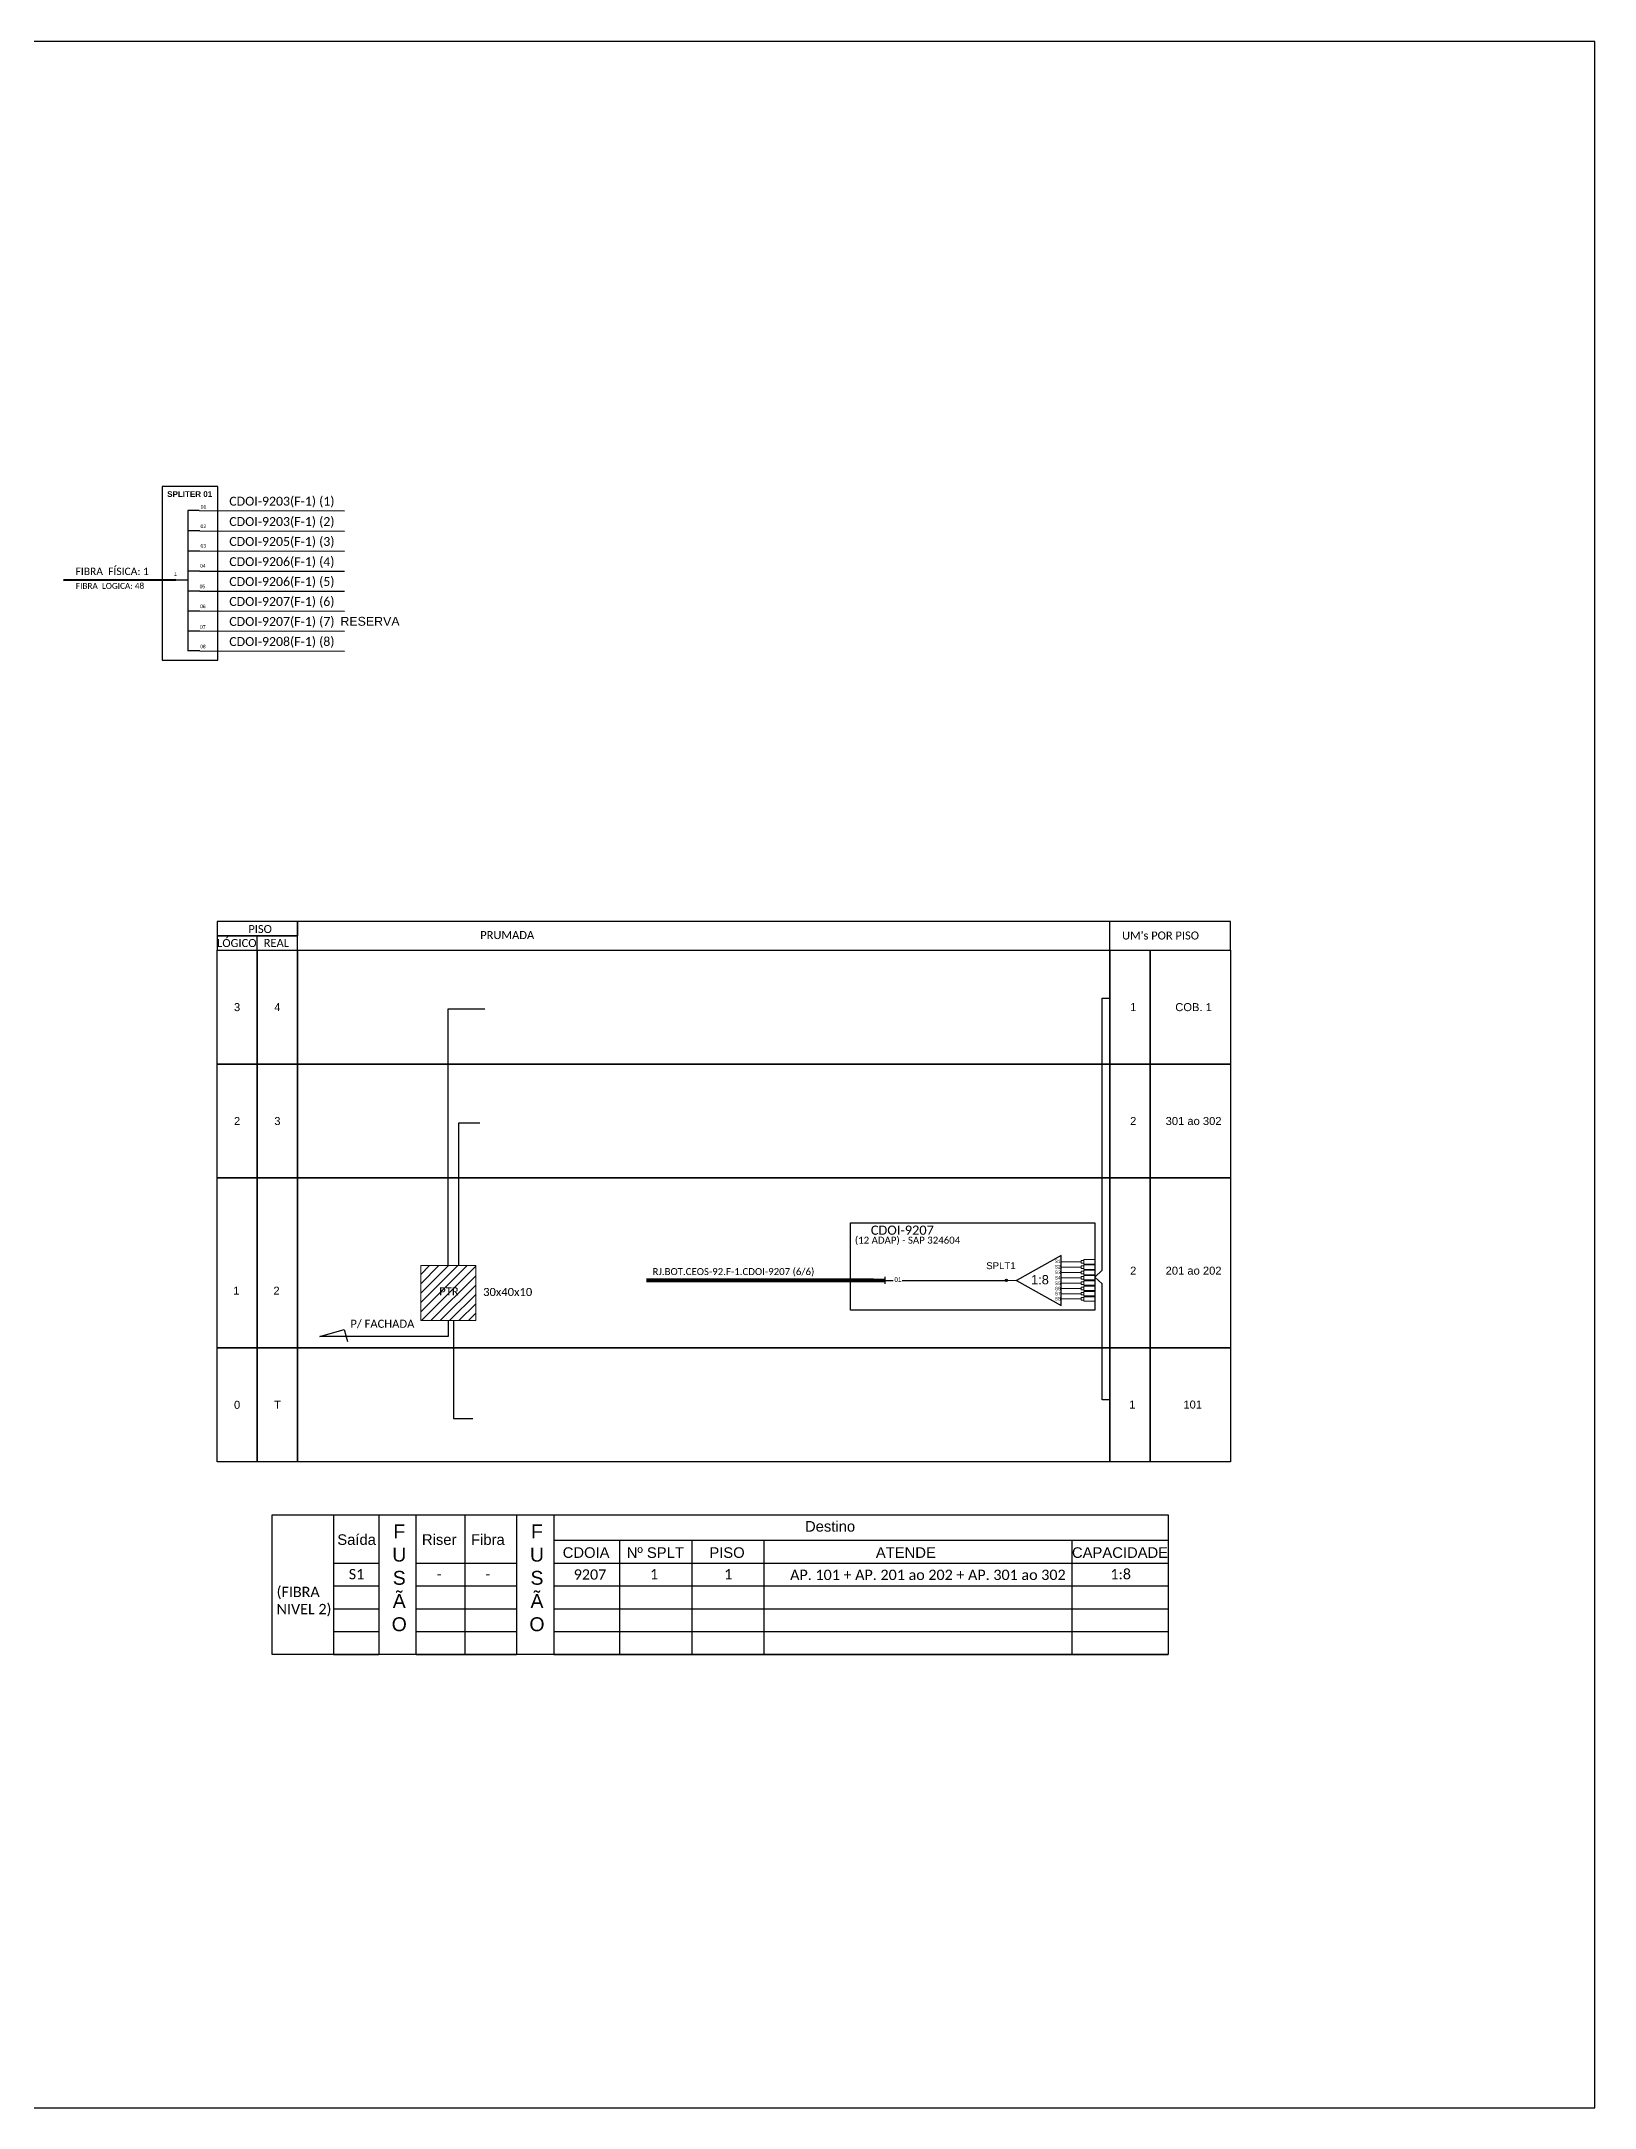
# Model space of a CAD drawing. Extents: x -89 to 749, y 705 to 1299.
# Drawn here: x 303 to 749, y 705 to 1299 of the extents above; entities that cross this region are included whole.
import ezdxf
from ezdxf.enums import TextEntityAlignment as Align

# ---------------------------------------------------------------- set-up
doc = ezdxf.new("R2010")
doc.units = 0
doc.styles.add('ARIAL', font='arial.ttf')
doc.styles.get("Standard").update_dxf_attribs({"font": 'arial.ttf'})
doc.styles.add('WMF-Calibri0', font='calibri.ttf')

msp = doc.modelspace()

# ---------------------------------------------------------------- hatches: boundary and pattern name
h = msp.add_hatch()
h.set_pattern_fill('ANSI31', color=1, scale=0.6)
h.set_pattern_definition([(45, (-58.5456, 3618.3599), (-1.3470384, 1.3470384), [])])
h.paths.add_polyline_path([(427.44, 947.1), (411.63, 947.1), (411.63, 931.3), (427.44, 931.3)])
h.paths.add_polyline_path([(416.37, 937.93), (423.17, 937.93), (423.17, 941.4), (416.37, 941.4)], flags=24)
h = msp.add_hatch(color=3)
h.dxf.hatch_style = 1
edge = h.paths.add_edge_path()
edge.add_arc((580.06, 942.83), 0.339, 0, 360)

# ---------------------------------------------------------------- linework, layer by layer
at = {"color": 7, "linetype": 'Continuous'}
for p, q in [((344.63, 1164.11), (344.63, 1123.73)), ((347.9, 1164.11), (344.63, 1164.11)), ((347.9, 1164.11), (389.68, 1164.09)), ((348.06, 1158.26), (344.79, 1158.26)), ((348.06, 1152.51), (344.79, 1152.51)), ((348.06, 1158.26), (389.68, 1158.25)), ((348.06, 1152.52), (389.68, 1152.51)), ((348.06, 1146.72), (344.79, 1146.72)), ((348.06, 1146.74), (389.68, 1146.72)), ((341.24, 1144.18), (344.61, 1144.18)), ((348.06, 1140.99), (344.79, 1140.99)), ((348.06, 1141.01), (389.68, 1140.99)), ((348.06, 1135.26), (344.79, 1135.26)), ((348.06, 1135.27), (389.68, 1135.26)), ((348.06, 1129.51), (344.79, 1129.51)), ((348.06, 1129.52), (389.68, 1129.51)), ((348.06, 1123.77), (344.79, 1123.77)), ((348.06, 1123.77), (389.68, 1123.75))]:
    msp.add_line(p, q, dxfattribs=at)
at = {"color": 7, "linetype": 'Continuous', "lineweight": 60}
msp.add_line((341.24, 1144.18), (308.9, 1144.08), dxfattribs=at)
at = {"color": 3}
for p, q in [((545.06, 942.83), (547.53, 942.83)), ((550.07, 942.83), (570.14, 942.83)), ((570.14, 942.83), (580.06, 942.83))]:
    msp.add_line(p, q, dxfattribs=at)
at = {"color": 7}
for p, q in [((399.59, 875.44), (399.59, 835.31)), ((424.28, 875.44), (424.28, 835.31)), ((439.19, 875.44), (439.19, 835.31)), ((449.92, 875.44), (449.92, 835.31)), ((468.78, 868.14), (468.78, 835.31)), ((489.58, 868.14), (489.58, 835.31)), ((510.34, 868.14), (510.34, 835.31)), ((598.85, 868.14), (598.85, 835.31))]:
    msp.add_line(p, q, dxfattribs=at)
for points in [[(-89.32, 705.02), (749.25, 705.02), (749.25, 1299.02), (-89.32, 1299.02), (-89.32, 705.02)], [(376.18, 1037.77), (644.55, 1037.77), (644.55, 1045.99), (376.18, 1045.99), (376.18, 1045.99), (376.18, 1041.88)], [(609.8, 1037.77), (609.8, 1045.99)], [(364.61, 1037.77), (364.61, 1041.88)]]:
    msp.add_lwpolyline(points)
for points in [[(337.22, 1121.14), (353.29, 1121.14), (353.29, 1171.03), (337.22, 1171.03)], [(368.91, 875.44), (626.63, 875.44), (626.63, 835.31), (368.91, 835.31)]]:
    msp.add_lwpolyline(points, close=True, dxfattribs=at)
for points in [[(353.04, 1041.88), (376.18, 1041.88), (376.18, 1045.99), (353.04, 1045.99)], [(353.04, 1037.77), (376.18, 1037.77), (376.18, 1041.88), (353.04, 1041.88)], [(353.04, 1037.77), (364.61, 1037.77), (364.61, 1005.02), (353.04, 1005.02)], [(364.61, 1037.77), (376.18, 1037.77), (376.18, 1005.02), (364.61, 1005.02)], [(376.18, 1037.77), (609.8, 1037.77), (609.8, 1005.02), (376.18, 1005.02)], [(609.8, 1037.77), (621.37, 1037.77), (621.37, 1005.02), (609.8, 1005.02)], [(621.37, 1037.77), (644.52, 1037.77), (644.52, 1005.02), (621.37, 1005.02)], [(353.04, 1005.02), (364.61, 1005.02), (364.61, 972.28), (353.04, 972.28)], [(364.61, 1005.02), (376.18, 1005.02), (376.18, 972.28), (364.61, 972.28)], [(376.18, 1005.02), (609.8, 1005.02), (609.8, 972.28), (376.18, 972.28)], [(609.8, 1005.02), (621.37, 1005.02), (621.37, 972.28), (609.8, 972.28)], [(621.37, 1005.02), (644.52, 1005.02), (644.52, 972.28), (621.37, 972.28)], [(353.04, 972.28), (364.61, 972.28), (364.61, 923.44), (353.04, 923.44)], [(364.61, 972.28), (376.18, 972.28), (376.18, 923.44), (364.61, 923.44)], [(376.18, 972.28), (609.8, 972.28), (609.8, 923.44), (376.18, 923.44)], [(609.8, 972.28), (621.37, 972.28), (621.37, 923.44), (609.8, 923.44)], [(621.37, 972.28), (644.52, 972.28), (644.52, 923.44), (621.37, 923.44)], [(353.04, 923.44), (364.61, 923.44), (364.61, 890.7), (353.04, 890.7)], [(364.61, 923.44), (376.18, 923.44), (376.18, 890.7), (364.61, 890.7)], [(376.18, 923.44), (609.8, 923.44), (609.8, 890.7), (376.18, 890.7)], [(609.8, 923.44), (621.37, 923.44), (621.37, 890.7), (609.8, 890.7)], [(621.37, 923.44), (644.52, 923.44), (644.52, 890.7), (621.37, 890.7)]]:
    msp.add_lwpolyline(points, close=True)
at = {"color": 3}
for points in [[(609.8, 908.48), (607.61, 908.48), (607.61, 941.82), (605.54, 943.81), (607.61, 945.81), (607.61, 1023.98), (609.8, 1023.98)], [(419.54, 947.1), (419.54, 1020.87), (430.08, 1020.87)], [(422.58, 947.1), (422.58, 988.13), (428.58, 988.13)], [(421.08, 931.3), (421.08, 903.18), (426.58, 903.18)]]:
    msp.add_lwpolyline(points, dxfattribs=at)
at = {"color": 1}
msp.add_lwpolyline([(535.26, 959.4), (605.54, 959.4), (605.54, 934.31), (535.26, 934.31)], close=True, dxfattribs=at)
at = {"color": 1, "lineweight": 0}
msp.add_lwpolyline([(411.63, 947.1), (427.44, 947.1), (427.44, 931.3), (411.63, 931.3)], close=True, dxfattribs=at)
at = {"color": 1}
for points in [[(595.79, 950.04), (583, 942.83), (595.79, 935.63), (595.79, 950.04)], [(545.06, 943.87), (545.06, 941.8)], [(419.54, 931.3), (419.54, 926.68), (382.58, 926.68), (389.58, 928.68), (390.55, 925.31)]]:
    msp.add_lwpolyline(points, dxfattribs=at)
at = {"color": 3, "lineweight": 0}
for points in [[(601.58, 948.17), (595.79, 948.17)], [(595.79, 946.65), (601.58, 946.65)], [(595.79, 945.12), (601.58, 945.12)], [(602.35, 948.83), (602.35, 947.52)], [(602.35, 948.83), (605.54, 948.83)], [(602.35, 947.52), (605.54, 947.52)], [(602.35, 947.3), (602.35, 946)], [(602.35, 947.3), (605.54, 947.3)], [(602.35, 946), (605.54, 946)], [(602.35, 945.78), (602.35, 944.47)], [(602.35, 945.78), (605.54, 945.78)], [(602.35, 944.47), (605.54, 944.47)], [(595.79, 943.6), (601.58, 943.6)], [(595.79, 942.07), (601.58, 942.07)], [(595.79, 940.55), (601.58, 940.55)], [(595.79, 939.02), (601.58, 939.02)], [(602.35, 944.25), (602.35, 942.95)], [(602.35, 944.25), (605.54, 944.25)], [(602.35, 942.95), (605.54, 942.95)], [(602.35, 942.73), (602.35, 941.42)], [(602.35, 942.73), (605.54, 942.73)], [(602.35, 941.42), (605.54, 941.42)], [(602.35, 941.2), (602.35, 939.9)], [(602.35, 941.2), (605.54, 941.2)], [(602.35, 939.9), (605.54, 939.9)], [(602.35, 939.68), (602.35, 938.37)], [(602.35, 939.68), (605.54, 939.68)], [(595.79, 937.5), (601.58, 937.5)], [(602.35, 938.37), (605.54, 938.37)], [(602.35, 938.15), (602.35, 936.84)], [(602.35, 938.15), (605.54, 938.15)], [(602.35, 936.84), (605.54, 936.84)]]:
    msp.add_lwpolyline(points, dxfattribs=at)
for points in [[(601.58, 948.55), (602.35, 948.55), (602.35, 947.8), (601.58, 947.8)], [(601.58, 947.03), (602.35, 947.03), (602.35, 946.27), (601.58, 946.27)], [(601.58, 945.5), (602.35, 945.5), (602.35, 944.74), (601.58, 944.74)], [(601.58, 943.98), (602.35, 943.98), (602.35, 943.22), (601.58, 943.22)], [(601.58, 942.45), (602.35, 942.45), (602.35, 941.69), (601.58, 941.69)], [(601.58, 940.93), (602.35, 940.93), (602.35, 940.17), (601.58, 940.17)], [(601.58, 939.4), (602.35, 939.4), (602.35, 938.64), (601.58, 938.64)], [(601.58, 937.88), (602.35, 937.88), (602.35, 937.12), (601.58, 937.12)]]:
    msp.add_lwpolyline(points, close=True, dxfattribs=at)
at = {"color": 1, "const_width": 1.1}
msp.add_lwpolyline([(476.5, 942.84), (545.06, 942.83)], dxfattribs=at)
at = {"color": 1, "lineweight": 0}
msp.add_lwpolyline([(583, 942.83), (580.06, 942.83)], dxfattribs=at)
at = {"color": 7}
for points in [[(386.55, 875.44), (386.55, 835.31)], [(410.3, 835.31), (410.3, 875.44)], [(449.92, 868.14), (626.63, 868.14)], [(386.55, 861.57), (399.59, 861.57)], [(410.3, 861.57), (439.19, 861.57)], [(449.92, 861.57), (626.63, 861.57)], [(386.55, 855.01), (399.59, 855.01)], [(410.3, 855.01), (439.19, 855.01)], [(449.92, 855.01), (510.34, 855.01)], [(510.34, 855.01), (598.85, 855.01)], [(598.85, 855.01), (626.63, 855.01)], [(386.55, 848.44), (399.59, 848.44)], [(410.3, 848.44), (439.19, 848.44)], [(449.92, 848.44), (626.63, 848.44)], [(386.55, 841.88), (399.59, 841.88)], [(410.3, 841.88), (439.19, 841.88)], [(449.92, 841.88), (626.63, 841.88)], [(386.55, 835.31), (399.59, 835.31)], [(386.55, 835.31), (399.59, 835.31)], [(410.3, 835.31), (439.19, 835.31)], [(410.3, 835.31), (439.19, 835.31)], [(449.92, 835.31), (626.63, 835.31)], [(449.92, 835.31), (626.63, 835.31)]]:
    msp.add_lwpolyline(points, dxfattribs=at)
at = {"color": 3}
msp.add_circle((580.06, 942.83), 0.339, dxfattribs=at)
for p in [(353.04, 1005.02), (353.04, 972.28), (583, 942.83), (353.04, 923.44)]:
    msp.add_point(p)

# ---------------------------------------------------------------- texts
at = {"style": 'WMF-Calibri0'}
for s, height, p in [('  LÓGICO', 2.3, (351.45, 1038.66)), ('     PISO', 2.3, (358, 1042.69)), ('    REAL', 2.3, (363.22, 1038.71)), ('PRUMADA', 2.3, (428.74, 1040.95)), ("UM's POR PISO", 2.3, (613.33, 1040.83)), ('PTR', 2.317, (416.95, 938.52)), ('30x40x10', 2.317, (429.58, 938.35)), ('P/ FACHADA', 2.317, (391.4, 929.21))]:
    msp.add_text(s, height=height, dxfattribs=at).set_placement(p)
at = {"style": 'ARIAL'}
for s, height, p in [('3', 2.3, (358.82, 1021.39)), ('4', 2.3, (370.4, 1021.39)), ('1', 2.3, (616.53, 1021.39)), ('COB. 1', 2.3, (633.89, 1021.39)), ('2', 2.3, (358.82, 988.65)), ('3', 2.3, (370.4, 988.65)), ('2', 2.3, (616.53, 988.65)), ('301 ao 302', 2.3, (633.89, 988.65)), ('2', 2.3, (616.53, 945.63)), ('201 ao 202', 2.3, (633.89, 945.63)), ('1', 2.3, (358.58, 939.88)), ('2', 2.3, (370.15, 939.88)), ('01', 1.323, (548.86, 943.04)), ('0', 2.3, (358.82, 907.07)), ('T', 2.3, (370.4, 907.07)), ('1', 2.3, (616.28, 907.14)), ('101', 2.3, (633.64, 907.14))]:
    msp.add_text(s, height=height, dxfattribs=at).set_placement(p, align=Align.MIDDLE_CENTER)
at = {"color": 1}
for s, height, style, p in [('CDOI-9207', 2.646, 'WMF-Calibri0', (541.07, 955.95)), ('RJ.BOT.CEOS-92.F-1.CDOI-9207 (6/6)', 2, 'WMF-Calibri0', (478.29, 944.37)), ('S1', 0.992, 'ARIAL', (593.98, 947.82)), ('S2', 0.992, 'ARIAL', (593.98, 946.25)), ('S3', 0.992, 'ARIAL', (593.98, 944.65)), ('1:8', 2.646, 'ARIAL', (587.14, 941.71)), ('S4', 0.992, 'ARIAL', (593.98, 943.09)), ('S5', 0.992, 'ARIAL', (593.98, 941.49)), ('S6', 0.992, 'ARIAL', (593.98, 940)), ('S7', 0.992, 'ARIAL', (593.98, 938.55)), ('S8', 0.992, 'ARIAL', (593.98, 937.07))]:
    msp.add_text(s, height=height, dxfattribs=dict(at, style=style)).set_placement(p)
at = {"color": 1, "style": 'WMF-Calibri0'}
msp.add_text('(12 ADAP) - SAP 324604', height=2, dxfattribs=at).set_placement((551.63, 953.4), align=Align.CENTER)
at = {"style": 'ARIAL'}
msp.add_text('SPLT1', height=1.984, dxfattribs=at).set_placement((578.49, 946.07), align=Align.CENTER)
at = {"color": 7, "style": 'ARIAL'}
for s, p in [('Destino', (529.35, 872.13)), ('Saída', (393.19, 868.33)), ('Riser', (416.94, 868.33)), ('Fibra', (430.93, 868.33)), ('CDOIA', (459.19, 864.59)), ('Nº SPLT', (479.09, 864.59)), ('PISO', (499.71, 864.59)), ('ATENDE', (551.14, 864.59)), ('CAPACIDADE', (612.74, 864.59))]:
    msp.add_text(s, height=3.044, dxfattribs=at).set_placement(p, align=Align.MIDDLE_CENTER)
at = {"color": 7, "style": 'WMF-Calibri0'}
for s, height, p in [('S1', 2.966, (390.92, 856.91)), ('-', 2.97, (416.22, 856.91)), ('-', 2.97, (430.21, 856.91)), ('9207', 2.966, (455.63, 856.8)), ('1', 2.97, (477.57, 856.91)), ('1', 2.97, (498.89, 856.91)), ('AP. 101 + AP. 201 ao 202 + AP. 301 ao 302', 2.9659, (517.87, 856.71)), ('1:8', 2.966, (609.96, 856.91))]:
    msp.add_text(s, height=height, dxfattribs=at).set_placement(p)
at = {"attachment_point": 5}
for s, insert, char_height, width in [('\\C10;\\fArial|b1|i0|c0|p34;\\H1x;SPLITER 01', (345.18, 1168.86), 1.6504, 16.0649), ('\\C7;\\fArial|b0|i0|;\\H1.0273588255048;01 ', (349.15, 1165.17), 1.6504, 3.3099), ('\\pxt9;\\C7;\\fCalibri|b0|i0|c0|p34;CDOI-9203(F-1) (1)', (371.7, 1166.55), 2.5503, 38.0337), ('\\pxt9;\\C7;\\fCalibri|b0|i0|c0|p34;CDOI-9203(F-1) (2)', (371.7, 1160.71), 2.5503, 38.0337), ('\\pxt9;\\C7;\\fCalibri|b0|i0|c0|p34;CDOI-9205(F-1) (3)', (371.7, 1154.97), 2.5503, 38.0337), ('\\pxt9;\\C7;\\fCalibri|b0|i0|c0|p34;CDOI-9206(F-1) (4)', (371.7, 1149.18), 2.5503, 38.0337), ('\\pxt9;\\C7;\\fCalibri|b0|i0|c0|p34;CDOI-9206(F-1) (5)', (371.7, 1143.45), 2.5503, 38.0337), ('\\pxt9;\\C1;\\fCalibri|b0|i0|c0|p34;CDOI-9207(F-1) (6)', (371.7, 1137.72), 2.5503, 38.0337), ('\\pxt9;\\C3;\\fCalibri|b0|i0|c0|p34;CDOI-9207(F-1) (7)', (371.7, 1131.97), 2.5503, 38.0337), ('\\pxt9;\\C7;\\fCalibri|b0|i0|c0|p34;CDOI-9208(F-1) (8)', (371.7, 1126.21), 2.5503, 38.0337)]:
    msp.add_mtext(s, dxfattribs=dict(at, insert=insert, char_height=char_height, width=width))
at = {"color": 7, "attachment_point": 5}
for s, insert, char_height, width in [('\\C7;\\fArial|b0|i0|;\\H1.0273588255048;02 ', (349.1, 1159.59), 1.6504, 3.494), ('\\C7;\\fArial|b0|i0|;\\H1.0273588255048;03 ', (349.1, 1153.97), 1.6504, 3.213), ('\\C7;\\fCalibri|b0|i0|c0|p34;FIBRA  FÍSICA: 1', (322.91, 1146.65), 2.1252, 32.1299), ('\\C7;\\fArial|b0|i0|;\\H1.0273588255048;04 ', (348.96, 1148.25), 1.6504, 3.494), ('\\C7;\\fCalibri|b0|i0|c0|p34;FIBRA  LOGICA: 48', (322.27, 1142.47), 1.7003, 32.1299), ('\\C7;\\fArial|b0|i0|;\\H1.0273588255048;1', (341.08, 1145.88), 1.6504, 1.6348), ('\\C7;\\fArial|b0|i0|;\\H1.0273588255048;05 ', (348.84, 1142.29), 1.6504, 4.2972), ('\\C7;\\fArial|b0|i0|;\\H1.0273588255048;06 ', (348.96, 1136.59), 1.6504, 3.494), ('\\C7;\\fArial|b0|i0|;\\H1.0273588255048;07 ', (348.96, 1130.67), 1.6504, 3.494), ('\\C7;\\fArial|b0|i0|;\\H1.0273588255048;08 ', (348.96, 1125.05), 1.6504, 3.494)]:
    msp.add_mtext(s, dxfattribs=dict(at, insert=insert, char_height=char_height, width=width))
at = {"color": 3, "insert": (397.04, 1132.28), "char_height": 2.5503, "width": 38.0337, "attachment_point": 5}
msp.add_mtext('\\pxt9;RESERVA', dxfattribs=at)
at = {"color": 7}
for s, insert, char_height, width, attachment_point, style in [('F\\PU\\PS\\PÃ\\PO', (405.45, 872.67), 4, 2.5977, 2, 'ARIAL'), ('F\\PU\\PS\\PÃ\\PO', (445.06, 872.67), 4, 2.5977, 2, 'ARIAL'), ('(FIBRA NIVEL 2)', (370.18, 854.78), 2.9659, 16.8313, 1, 'WMF-Calibri0')]:
    msp.add_mtext(s, dxfattribs=dict(at, insert=insert, char_height=char_height, width=width, attachment_point=attachment_point, style=style))

doc.saveas('drawing.dxf')
